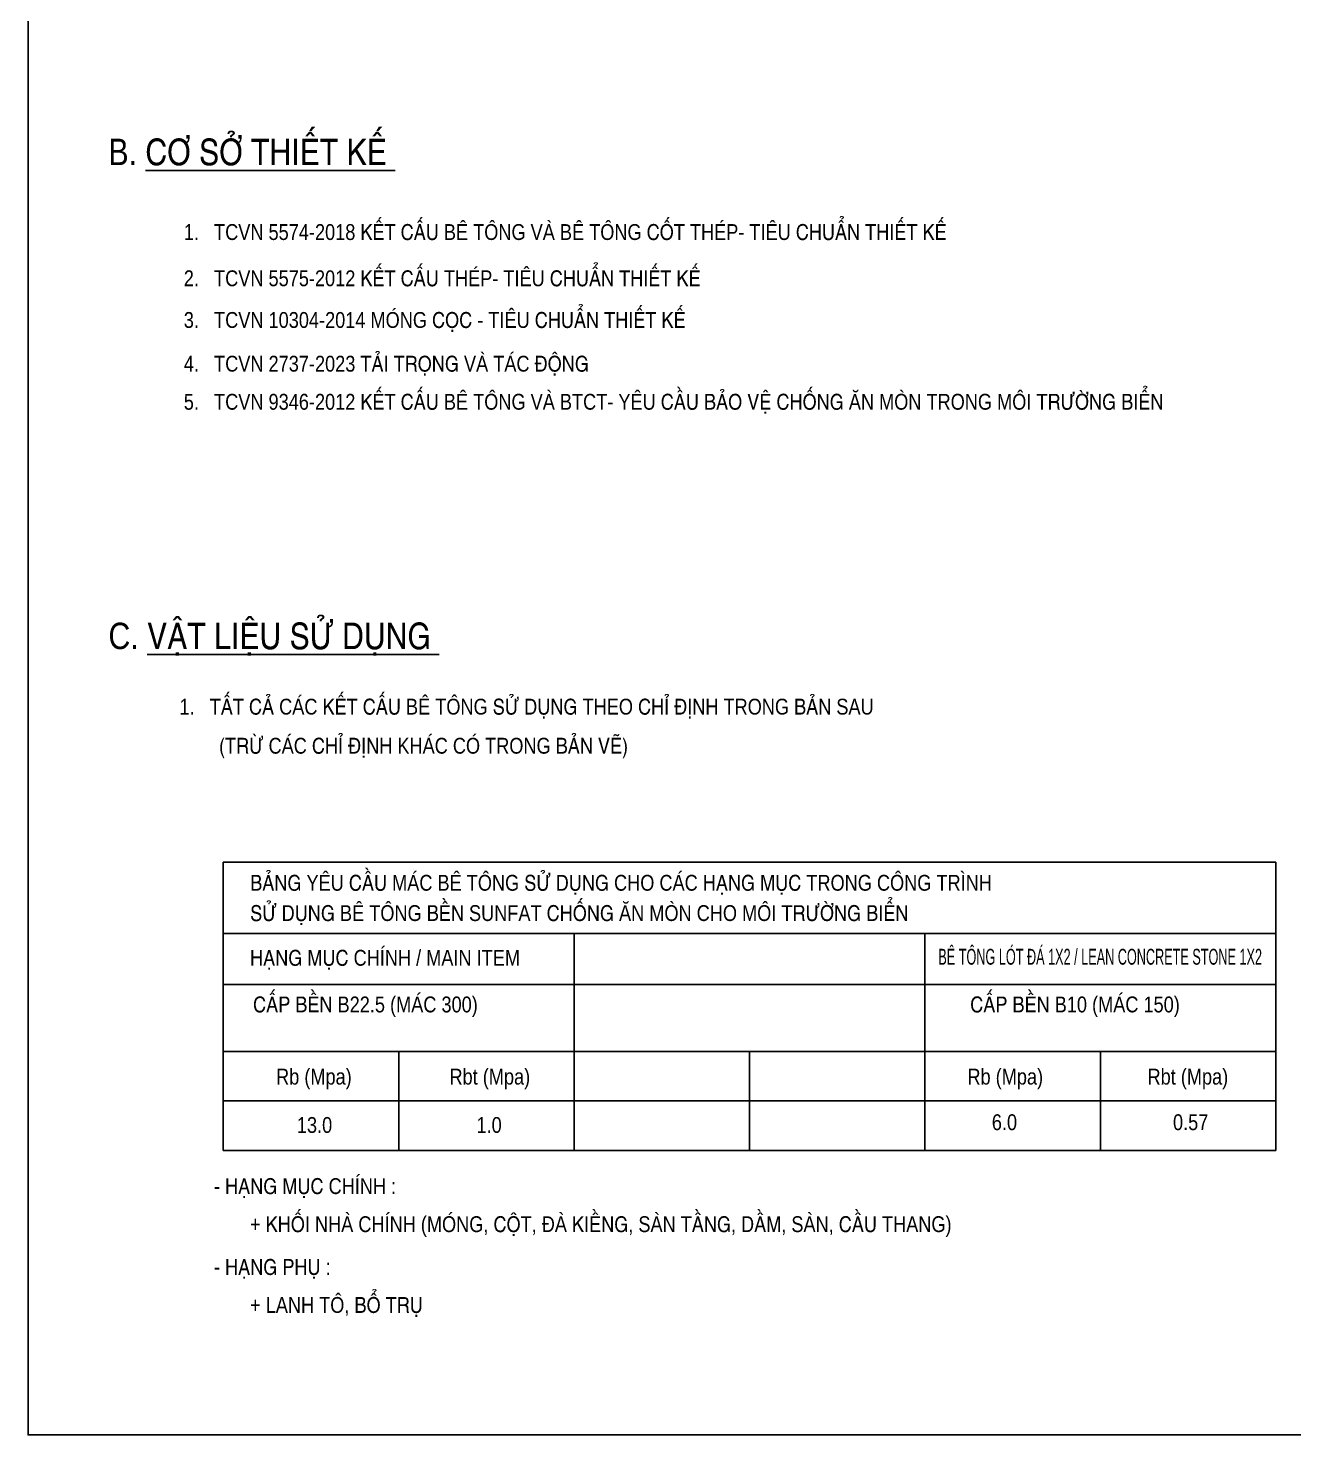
# Model space of a CAD drawing. Header units: millimetres. Extents: x -205508 to -110432, y 549193 to 571297.
# Drawn here: x -205508 to -199921, y 558925 to 565138 of the extents above; entities that cross this region are included whole.
import ezdxf
from ezdxf.enums import TextEntityAlignment as Align

# ---------------------------------------------------------------- set-up
doc = ezdxf.new("R2010")
doc.units = ezdxf.units.MM
doc.header["$LTSCALE"] = 25
doc.header["$MEASUREMENT"] = 0
doc.layers.add('S3', color=2, linetype='Continuous')
doc.styles.add('VN-Text', font='')
doc.styles.get('VN-Text').set_extended_font_data('VNI-Helve-Condense')

msp = doc.modelspace()

# ---------------------------------------------------------------- linework, layer by layer
at = {"color": 2}
for p, q in [((-204646.7, 561453.7), (-200000.6, 561453.7)), ((-204646.7, 561453.7), (-204646.7, 560180.2)), ((-200000.6, 561453.7), (-200000.6, 560180.2)), ((-204646.7, 561139.1), (-200000.6, 561139.1)), ((-203098, 561139.1), (-203098, 560180.2)), ((-201549.3, 561139.1), (-201549.3, 560180.2)), ((-204646.7, 560914.4), (-200000.6, 560914.4)), ((-204646.7, 560618.6), (-200000.6, 560618.6)), ((-203872.3, 560618.6), (-203872.3, 560180.2)), ((-202323.6, 560618.6), (-202323.6, 560180.2)), ((-200775, 560618.6), (-200775, 560180.2)), ((-204646.7, 560180.2), (-200000.6, 560180.2))]:
    msp.add_line(p, q, dxfattribs=at)
at = {"layer": 'Defpoints'}
msp.add_line((-205508.1, 558924.8), (-205508.1, 570555.2), dxfattribs=at)
for points in [[(-205508.1, 570555.2), (-188511, 570555.2), (-188511, 558924.8), (-205508.1, 558924.8)], [(-205508.1, 558924.8), (-199841.4, 558924.8), (-199841.4, 570555.2), (-205508.1, 570555.2)]]:
    msp.add_lwpolyline(points, close=True, dxfattribs=at)
at = {"layer": 'S3', "color": 7}
msp.add_line((-204646.7, 560399.4), (-200000.6, 560399.4), dxfattribs=at)

# ---------------------------------------------------------------- texts
at = {"layer": 'S3', "color": 4, "style": 'VN-Text'}
for s, height, p in [('B. %%UCÔ SÔÛ THIEÁT KEÁ ', 116.606, (-205153.6, 564532.9)), ('C. %%UVAÄT LIEÄU SÖÛ DUÏNG ', 116.606, (-205153.6, 562395.3)), ('13.0', 69.96, (-204321.9, 560258.5)), ('1.0', 69.96, (-203529.1, 560258.5)), ('6.0', 69.96, (-201254.2, 560270.6)), ('0.57', 69.96, (-200454.4, 560270.6))]:
    msp.add_text(s, height=height, dxfattribs=at).set_placement(p)
at = {"layer": 'S3', "color": 7, "style": 'VN-Text'}
for s, height, p in [('1.   TCVN 5574-2018 KEÁT CAÁU BEÂ TOÂNG VAØ BEÂ TOÂNG COÁT THEÙP- TIEÂU CHUAÅN THIEÁT KEÁ', 69.964, (-204821, 564202.2)), ('2.   TCVN 5575-2012 KEÁT CAÁU THEÙP- TIEÂU CHUAÅN THIEÁT KEÁ', 69.964, (-204821, 563998)), ('3.   TCVN 10304-2014 MOÙNG COÏC - TIEÂU CHUAÅN THIEÁT KEÁ', 69.964, (-204821, 563813.9)), ('4.   TCVN 2737-2023 TAÛI TROÏNG VAØ TAÙC ÑOÄNG', 69.964, (-204821, 563620.8)), ('5.   TCVN 9346-2012 KEÁT CAÁU BEÂ TOÂNG VAØ BTCT- YEÂU CAÀU BAÛO VEÄ CHOÁNG AÊN MOØN TRONG MOÂI TRÖÔØNG BIEÅN', 69.9638, (-204821, 563452.6)), ('1.   TAÁT CAÛ CAÙC KEÁT CAÁU BEÂ TOÂNG SÖÛ DUÏNG THEO CHÆ ÑÒNH TRONG BAÛN SAU ', 69.964, (-204840.2, 562106.1)), ('(TRÖØ CAÙC CHÆ ÑÒNH KHAÙC COÙ TRONG BAÛN VEÕ)', 69.964, (-204665.7, 561933.4)), ('BAÛNG YEÂU CAÀU MAÙC BEÂ TOÂNG SÖÛ DUÏNG CHO CAÙC HAÏNG MUÏC TRONG COÂNG TRÌNH', 69.964, (-204528, 561328.1)), ('SÖÛ DUÏNG BEÂ TOÂNG BEÀN SUNFAT CHOÁNG AÊN MOØN CHO MOÂI TRÖÔØNG BIEÅN', 69.964, (-204528, 561194.3)), ('HAÏNG MUÏC CHÍNH / MAIN ITEM', 69.964, (-204528.6, 560996.8)), ('CAÁP BEÀN B22.5 (MAÙC 300)', 69.964, (-204515.3, 560790.8)), ('CAÁP BEÀN B10 (MAÙC 150)', 69.964, (-201349.6, 560790.8)), ('Rb (Mpa)', 69.96, (-204413.6, 560472)), ('Rbt (Mpa)', 69.96, (-203648.2, 560472)), ('Rb (Mpa)', 69.96, (-201361.8, 560472)), ('Rbt (Mpa)', 69.96, (-200566.9, 560472)), ('+ KHOÁI NHAØ CHÍNH (MOÙNG, COÄT, ÑAØ KIEÀNG, SAØN TAÀNG, DAÀM, SAØN, CAÀU THANG)', 69.964, (-204528.6, 559820.4)), ('+ LANH TOÂ, BOÅ TRUÏ', 69.964, (-204528.6, 559463.6))]:
    msp.add_text(s, height=height, dxfattribs=at).set_placement(p)
at = {"layer": 'S3', "color": 7, "style": 'VN-Text', "width": 0.679351}
msp.add_text('BEÂ TOÂNG LOÙT ÑAÙ 1X2 / LEAN CONCRETE STONE 1X2', height=69.964, dxfattribs=at).set_placement((-201490.4, 561001.5), (-200061.5, 561001.5), align=Align.FIT)
at = {"layer": 'S3', "color": 3, "style": 'VN-Text'}
for s, p in [('- HAÏNG MUÏC CHÍNH :', (-204687.9, 559988.4)), ('- HAÏNG PHUÏ :', (-204687.9, 559631.6))]:
    msp.add_text(s, height=69.964, dxfattribs=at).set_placement(p)

doc.saveas('drawing.dxf')
